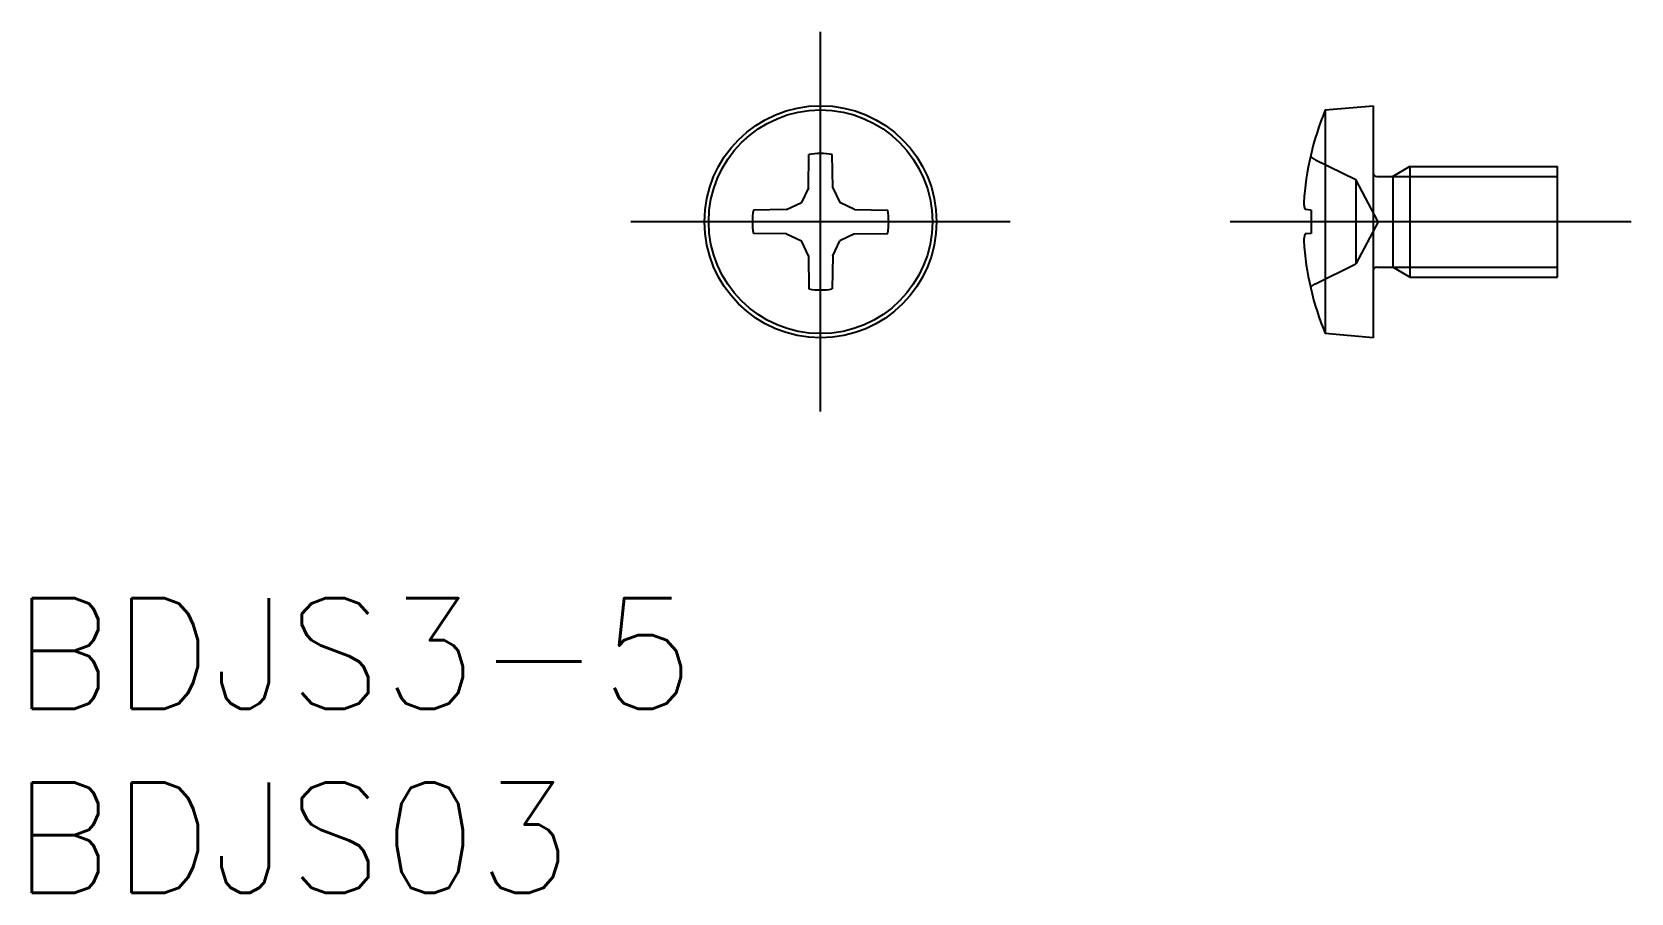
# Model space of a CAD drawing. Extents: x -21.4 to 22, y -18.2 to 5.2.
import ezdxf

# ---------------------------------------------------------------- set-up
doc = ezdxf.new("R2010")
doc.units = 0
doc.linetypes.add('CENTER', pattern=[50.8, 31.75, -6.35, 6.35, -6.35])
doc.linetypes.add('DASHED', pattern=[19.05, 12.7, -6.35])
doc.layers.get('0').update_dxf_attribs({"linetype": 'CONTINUOUS'})
doc.layers.add('CENTER', color=1, linetype='CENTER')
doc.styles.get("Standard").update_dxf_attribs({"font": 'txt.shx', "height": 3, "bigfont": 'bigfont.shx'})

msp = doc.modelspace()

# ---------------------------------------------------------------- linework, layer by layer
at = {"color": 7, "linetype": 'CONTINUOUS'}
for p, q in [((13.7, 3.036), (15, 3.15)), ((15, 3.15), (15, -3.15)), ((13.7, 3.036), (13.7, -3.036)), ((-0.331, 0.925), (-0.315, 1.823)), ((0.331, 0.925), (0.315, 1.823)), ((16, 1.5), (15.531, 1.229)), ((16, 1.5), (20, 1.5)), ((16, 1.5), (16, -1.5)), ((20, -1.5), (20, 1.5)), ((-0.331, 0.925), (-0.52, 0.52)), ((0.331, 0.925), (0.52, 0.52)), ((15.1, 1.229), (15.531, 1.229)), ((15.531, 1.229), (15.531, -1.23)), ((-0.925, 0.331), (-0.52, 0.52)), ((0.925, 0.331), (0.52, 0.52)), ((-0.925, 0.331), (-1.823, 0.315)), ((0.925, 0.331), (1.823, 0.315)), ((13.317, 0.315), (13.154, 0.331)), ((13.317, 0.315), (13.317, -0.315)), ((-0.925, -0.331), (-1.823, -0.315)), ((-0.925, -0.331), (-0.52, -0.52)), ((0.925, -0.331), (0.52, -0.52)), ((0.925, -0.331), (1.823, -0.315)), ((13.317, -0.315), (13.154, -0.331)), ((-0.331, -0.925), (-0.52, -0.52)), ((0.331, -0.925), (0.52, -0.52)), ((-0.331, -0.925), (-0.315, -1.823)), ((0.331, -0.925), (0.315, -1.823)), ((15.1, -1.23), (15.531, -1.23)), ((16, -1.5), (15.531, -1.23)), ((16, -1.5), (20, -1.5)), ((15, -3.15), (13.7, -3.036))]:
    msp.add_line(p, q, dxfattribs=at)
at = {"color": 3, "linetype": 'DASHED'}
for p, q in [((13.434, 1.685), (14.526, 1.145)), ((15.135, 0), (14.526, 1.145)), ((14.526, 1.145), (14.526, -1.145)), ((15.135, 0), (14.526, -1.145)), ((13.434, -1.685), (14.526, -1.145))]:
    msp.add_line(p, q, dxfattribs=at)
at = {"color": 3, "linetype": 'CONTINUOUS'}
for p, q in [((15.531, 1.229), (20, 1.229)), ((15.531, -1.23), (20, -1.23))]:
    msp.add_line(p, q, dxfattribs=at)
at = {"color": 7, "linetype": 'CONTINUOUS'}
for radius in [3.15, 3.036]:
    msp.add_circle((0, 0), radius, dxfattribs=at)
for centre, radius, start, end in [((21.082, 0), 7.982, 157.6435, 176.2669), ((0, 0), 1.85, 80.1916, 99.8084), ((15.1, 1.329), 0.1, 180, 270), ((13.634, 0.522), 0.517, 180.2983, 201.7592), ((0, 0), 1.85, 170.1916, 189.8084), ((0, 0), 1.85, 350.1916, 9.8084), ((13.634, -0.522), 0.517, 158.2408, 179.7017), ((21.082, 0), 7.982, 183.7331, 202.3565), ((15.1, -1.329), 0.1, 90, 180), ((0, 0), 1.85, 260.1916, 279.8084)]:
    msp.add_arc(centre, radius, start, end, dxfattribs=at)
at = {"color": 3, "linetype": 'DASHED'}
for centre, start, end in [((13.7, 2.223), 228.1865, 243.7), ((13.7, -2.223), 116.3, 131.8135)]:
    msp.add_arc(centre, 0.6, start, end, dxfattribs=at)
at = {"layer": 'CENTER', "color": 1, "linetype": 'CENTER'}
for p, q in [((0, -5.15), (0, 5.15)), ((5.15, 0), (-5.15, 0)), ((22, 0), (11.117, 0))]:
    msp.add_line(p, q, dxfattribs=at)

# ---------------------------------------------------------------- texts
at = {"color": 7, "linetype": 'CONTINUOUS'}
for s, p in [('BDJS3-5', (-21.92, -13.216)), ('BDJS03', (-21.92, -18.216))]:
    msp.add_text(s, height=3, dxfattribs=at).set_placement(p)

doc.saveas('drawing.dxf')
